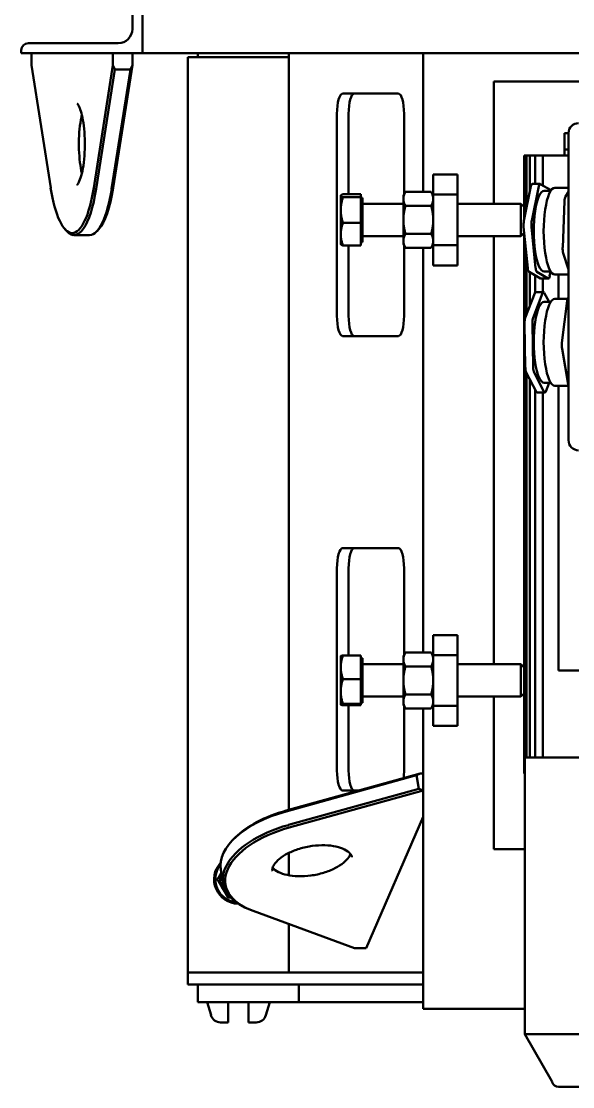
# Model space of a CAD drawing. Header units: metres. Extents: x 31500 to 1073645, y -1029792 to 61053.
# Drawn here: x 122302 to 122848, y -554850 to -553795 of the extents above; entities that cross this region are included whole.
import ezdxf

# ---------------------------------------------------------------- set-up
doc = ezdxf.new("R2010")
doc.units = ezdxf.units.M
doc.layers.add('Viditelné hrany(ISO)', color=7, linetype='Continuous', lineweight=50)

msp = doc.modelspace()

# ---------------------------------------------------------------- linework, layer by layer
at = {"layer": 'Viditelné hrany(ISO)'}
for p, q in [((122412.1, -553713.3), (122412.1, -553802.3)), ((122422.1, -553826.3), (122422.1, -553706.3)), ((122398.1, -553816.3), (122309.1, -553816.3)), ((122302.1, -553823.3), (122302.1, -553826.3)), ((122302.1, -553826.3), (122422.1, -553826.3)), ((122312.1, -553838.2), (122312.1, -553826.3)), ((122392.9, -553826.3), (122392.9, -553838.2)), ((122412.1, -553826.3), (122412.1, -553838.2)), ((122422.1, -553826.3), (123806.1, -553826.3)), ((122477.1, -553830.3), (122477.1, -553826.3)), ((122567.1, -554575.4), (122567.1, -553826.3)), ((122700.1, -553963.5), (122700.1, -553826.3)), ((122312.1, -553838.2), (122331.2, -553959.5)), ((122373.9, -553959.5), (122392.9, -553838.2)), ((122392.9, -553838.2), (122394.8, -553842.3)), ((122412.1, -553838.2), (122393.1, -553959.5)), ((122410.2, -553842.3), (122412.1, -553838.2)), ((122467.1, -554736.3), (122467.1, -553830.3)), ((122467.1, -553830.3), (122567.1, -553830.3)), ((122567.1, -554575.4), (122567.1, -553830.3)), ((122394.8, -553842.3), (122376.3, -553960.4)), ((122391.6, -553960.4), (122410.2, -553842.3)), ((122410.2, -553842.3), (122394.8, -553842.3)), ((122855.1, -553854.3), (122770.1, -553854.3)), ((122770.1, -553854.3), (122770.1, -553975.3)), ((122675.7, -553866.3), (122620.3, -553866.3)), ((122614.7, -553886.3), (122614.7, -554086.3)), ((122626.2, -553965.9), (122626.2, -553886.3)), ((122681.3, -553965.9), (122681.3, -553886.3)), ((122844.1, -553905.5), (122840.1, -553905.5)), ((122840.1, -553905.5), (122840.1, -553921.5)), ((122844.1, -553905.5), (122844.1, -554209.5)), ((122840.1, -553921.5), (122844.1, -553921.5)), ((122840.1, -553927.5), (122840.1, -553921.5)), ((122840.1, -553921.5), (122844.1, -553921.5)), ((122800.2, -553931.5), (122800.1, -553931.5)), ((122800.1, -553931.5), (122800.1, -553986.8)), ((122800.2, -553927.5), (122800.5, -553927.5)), ((122800.2, -553927.5), (122800.2, -553990.8)), ((122800.5, -553927.5), (122802.4, -553927.5)), ((122800.5, -553927.5), (122800.5, -553927.5)), ((122800.5, -553927.5), (122800.5, -553927.5)), ((122800.5, -553927.5), (122800.5, -553989)), ((122802.4, -553927.5), (122802.4, -553927.5)), ((122802.4, -553927.5), (122802.5, -553927.5)), ((122802.4, -553927.5), (122802.4, -553979.8)), ((122802.5, -553927.5), (122804.8, -553927.5)), ((122805.9, -553927.5), (122804.8, -553927.5)), ((122805.9, -553927.5), (122808.3, -553927.5)), ((122805.9, -553927.5), (122805.9, -553927.5)), ((122805.9, -553927.5), (122805.9, -553927.5)), ((122805.9, -553927.5), (122805.9, -553963.1)), ((122810.9, -553927.5), (122808.3, -553927.5)), ((122810.9, -553927.5), (122810.9, -553927.5)), ((122810.9, -553927.5), (122811, -553927.5)), ((122810.9, -553927.5), (122810.9, -553955.7)), ((122811, -553927.5), (122813.3, -553927.5)), ((122818.6, -553927.5), (122813.3, -553927.5)), ((122818.6, -553927.5), (122818.7, -553927.5)), ((122818.6, -553927.5), (122818.6, -553957.2)), ((122818.7, -553927.5), (122821, -553927.5)), ((122818.7, -553927.5), (122818.7, -553927.5)), ((122844.1, -553927.5), (122821, -553927.5)), ((122710.1, -553966.3), (122710.1, -553946.3)), ((122710.1, -553946.3), (122734.1, -553946.3)), ((122734.1, -553946.3), (122734.1, -553966.3)), ((122808.1, -553955.7), (122815.9, -553955.7)), ((122826.9, -553962), (122816.1, -553955.8)), ((122638.5, -553965.9), (122620.7, -553965.9)), ((122638.5, -553965.9), (122638.5, -553968.9)), ((122680.5, -553967.3), (122682.7, -553963.5)), ((122708, -553963.5), (122682.7, -553963.5)), ((122710.1, -553967.3), (122708, -553963.5)), ((122710.1, -554016.3), (122710.1, -553966.3)), ((122734.1, -553966.3), (122710.1, -553966.3)), ((122734.1, -554016.3), (122734.1, -553966.3)), ((122799.9, -553992.3), (122806.9, -553958)), ((122814.6, -553958), (122807.6, -553992.3)), ((122826.6, -553962.5), (122820, -553962.5)), ((122844.1, -553959.5), (122830.6, -553959.5)), ((122844.1, -553963.5), (122841, -553968.2)), ((122618.5, -553967.3), (122618.6, -553967.1)), ((122618.5, -553967.4), (122618.5, -553967.3)), ((122618.5, -553981.6), (122618.5, -553967.4)), ((122638.5, -553968.9), (122620.7, -553968.9)), ((122638.5, -553968.9), (122638.5, -553994.3)), ((122640.1, -553969.3), (122638.5, -553969.3)), ((122640.1, -554013.3), (122640.1, -553969.3)), ((122680.5, -553975.3), (122641.3, -553975.3)), ((122680.5, -553970.5), (122680.5, -553967.3)), ((122680.5, -553991.3), (122680.5, -553970.5)), ((122708, -553977.4), (122682.7, -553977.4)), ((122796.9, -553975.3), (122734.1, -553975.3)), ((122796.9, -553975.3), (122796.9, -554007.3)), ((122800.1, -553978.5), (122796.9, -553975.3)), ((122840, -553972.9), (122838.3, -554018.6)), ((122618.5, -554005.5), (122618.5, -553981.6)), ((122800.1, -553991), (122800.1, -553986.8)), ((122638.5, -553994.3), (122620.7, -553994.3)), ((122638.5, -553994.3), (122638.5, -554016.6)), ((122680.5, -554012), (122680.5, -553991.3)), ((122803.8, -554039.1), (122799.6, -553998.2)), ((122807.3, -553998.2), (122811.5, -554039.1)), ((122345.4, -554000.5), (122347.2, -554002.4)), ((122369.8, -554006.3), (122354.4, -554006.3)), ((122378.8, -554000.5), (122377.1, -554002.4)), ((122618.5, -554015.3), (122618.5, -554005.5)), ((122680.5, -554007.3), (122641.3, -554007.3)), ((122708, -554005.1), (122682.7, -554005.1)), ((122796.9, -554007.3), (122734.1, -554007.3)), ((122770.1, -554007.3), (122770.1, -554431.3)), ((122800.1, -554004.1), (122796.9, -554007.3)), ((122800.1, -554003.1), (122800.1, -554442.8)), ((122800.2, -554003.6), (122800.2, -554523.5)), ((122800.5, -554007.1), (122800.5, -554523.5)), ((122618.5, -554015.3), (122618.6, -554015.4)), ((122638.5, -554016.6), (122620.7, -554016.6)), ((122626.2, -554086.3), (122626.2, -554016.6)), ((122640.1, -554013.3), (122638.5, -554013.3)), ((122680.5, -554015.3), (122680.5, -554012)), ((122680.5, -554015.3), (122682.7, -554019)), ((122681.3, -554086.3), (122681.3, -554016.6)), ((122708, -554019), (122682.7, -554019)), ((122700.1, -554419.5), (122700.1, -554019)), ((122710.1, -554015.3), (122708, -554019)), ((122710.1, -554036.3), (122710.1, -554016.3)), ((122710.1, -554016.3), (122734.1, -554016.3)), ((122734.1, -554016.3), (122734.1, -554036.3)), ((122802.4, -554025.6), (122802.4, -554085.1)), ((122838.8, -554024.1), (122844.1, -554040.3)), ((122734.1, -554036.3), (122710.1, -554036.3)), ((122816.2, -554049.3), (122805, -554042.8)), ((122805.9, -554043.3), (122805.9, -554076.2)), ((122810.9, -554046.2), (122810.9, -554063.3)), ((122812.7, -554042.8), (122824, -554049.3)), ((122816.5, -554049.4), (122824.2, -554049.4)), ((122818.6, -554049.4), (122818.6, -554062.7)), ((122826.6, -554042.5), (122820, -554042.5)), ((122825.4, -554047.1), (122826.3, -554042.5)), ((122844.1, -554045.5), (122830.6, -554045.5)), ((122834.1, -554045.5), (122834.1, -554069.5)), ((122801.2, -554088.1), (122810.7, -554063.7)), ((122818.4, -554063.7), (122809, -554088.1)), ((122811.6, -554062.7), (122819.3, -554062.7)), ((122824.8, -554072.5), (122820, -554063.4)), ((122843.3, -554069.5), (122830.6, -554069.5)), ((122842.9, -554071.5), (122837.6, -554112.9)), ((122826.6, -554072.5), (122820, -554072.5)), ((122801.3, -554137.3), (122800.6, -554093.5)), ((122808.3, -554093.5), (122809, -554137.3)), ((122620.3, -554106.3), (122675.7, -554106.3)), ((122837.7, -554118.9), (122844.1, -554155.9)), ((122812.4, -554161.7), (122802.2, -554142.3)), ((122802.4, -554142.8), (122802.4, -554523.5)), ((122809.9, -554142.3), (122820.1, -554161.7)), ((122805.9, -554149.3), (122805.9, -554523.5)), ((122826.6, -554152.5), (122820, -554152.5)), ((122821.6, -554161.3), (122825, -554152.5)), ((122844.1, -554155.5), (122830.6, -554155.5)), ((122834.1, -554155.5), (122834.1, -554437.5)), ((122810.9, -554158.9), (122810.9, -554523.5)), ((122813, -554162.3), (122820.8, -554162.3)), ((122818.6, -554162.3), (122818.6, -554523.5)), ((122675.7, -554316.3), (122620.3, -554316.3)), ((122614.7, -554336.3), (122614.7, -554536.3)), ((122626.2, -554422.6), (122626.2, -554336.3)), ((122681.3, -554421.9), (122681.3, -554336.3)), ((122710.1, -554422.3), (122710.1, -554402.3)), ((122710.1, -554402.3), (122734.1, -554402.3)), ((122734.1, -554402.3), (122734.1, -554422.3)), ((122680.5, -554423.3), (122682.7, -554419.5)), ((122708, -554419.5), (122682.7, -554419.5)), ((122710.1, -554423.3), (122708, -554419.5)), ((122618.5, -554423.3), (122618.5, -554423.2)), ((122618.5, -554434.3), (122618.5, -554423.3)), ((122638.5, -554422.6), (122620.7, -554422.6)), ((122638.5, -554422.6), (122638.5, -554445.9)), ((122640.1, -554425.3), (122638.5, -554425.3)), ((122640.1, -554469.3), (122640.1, -554425.3)), ((122680.5, -554426.5), (122680.5, -554423.3)), ((122680.5, -554447.3), (122680.5, -554426.5)), ((122710.1, -554472.3), (122710.1, -554422.3)), ((122734.1, -554422.3), (122710.1, -554422.3)), ((122734.1, -554472.3), (122734.1, -554422.3)), ((122618.5, -554458.2), (122618.5, -554434.3)), ((122680.5, -554431.3), (122641.3, -554431.3)), ((122708, -554433.4), (122682.7, -554433.4)), ((122796.9, -554431.3), (122734.1, -554431.3)), ((122796.9, -554431.3), (122796.9, -554463.3)), ((122800.1, -554434.5), (122796.9, -554431.3)), ((122834.1, -554437.5), (122836.5, -554437.5)), ((122911.4, -554437.5), (122836.5, -554437.5)), ((122638.5, -554445.9), (122620.7, -554445.9)), ((122638.5, -554445.9), (122638.5, -554470.6)), ((122680.5, -554468), (122680.5, -554447.3)), ((122800.1, -554451.7), (122800.1, -554442.8)), ((122800.1, -554451.7), (122800.1, -554539.5)), ((122618.5, -554471.2), (122618.5, -554458.2)), ((122708, -554461.1), (122682.7, -554461.1)), ((122800.1, -554460.1), (122796.9, -554463.3)), ((122618.5, -554471.2), (122618.5, -554471.3)), ((122618.5, -554471.3), (122618.5, -554471.3)), ((122638.5, -554470.6), (122620.7, -554470.6)), ((122638.5, -554471.9), (122620.7, -554471.9)), ((122626.2, -554536.3), (122626.2, -554471.9)), ((122640.1, -554469.3), (122638.5, -554469.3)), ((122638.5, -554470.6), (122638.5, -554471.9)), ((122680.5, -554463.3), (122641.3, -554463.3)), ((122680.5, -554471.3), (122680.5, -554468)), ((122680.5, -554471.3), (122682.7, -554475)), ((122681.3, -554536.3), (122681.3, -554472.6)), ((122710.1, -554471.3), (122708, -554475)), ((122710.1, -554492.3), (122710.1, -554472.3)), ((122710.1, -554472.3), (122734.1, -554472.3)), ((122796.9, -554463.3), (122734.1, -554463.3)), ((122734.1, -554472.3), (122734.1, -554492.3)), ((122770.1, -554463.3), (122770.1, -554614.3)), ((122708, -554475), (122682.7, -554475)), ((122700.1, -554772.3), (122700.1, -554475)), ((122734.1, -554492.3), (122710.1, -554492.3)), ((122800.2, -554523.5), (122800.5, -554523.5)), ((122800.5, -554523.5), (122801.7, -554523.5)), ((122800.5, -554523.5), (122800.5, -554523.5)), ((122800.5, -554523.5), (122800.5, -554523.5)), ((122800.7, -554797.5), (122800.7, -554523.5)), ((122801.7, -554523.5), (122802.4, -554523.5)), ((122802.5, -554523.5), (122802.4, -554523.5)), ((122802.4, -554523.5), (122802.4, -554523.5)), ((122802.5, -554523.5), (122804.8, -554523.5)), ((122805.5, -554523.5), (122804.8, -554523.5)), ((122805.5, -554523.5), (122805.9, -554523.5)), ((122805.9, -554523.5), (122808.3, -554523.5)), ((122805.9, -554523.5), (122805.9, -554523.5)), ((122805.9, -554523.5), (122805.9, -554523.5)), ((122810.9, -554523.5), (122808.3, -554523.5)), ((122810.9, -554523.5), (122810.9, -554523.5)), ((122811, -554523.5), (122810.9, -554523.5)), ((122813.3, -554523.5), (122811, -554523.5)), ((122818.6, -554523.5), (122813.3, -554523.5)), ((122818.6, -554523.5), (122818.7, -554523.5)), ((122821, -554523.5), (122818.7, -554523.5)), ((122818.7, -554523.5), (122818.7, -554523.5)), ((122838.5, -554523.5), (122821, -554523.5)), ((122838.5, -554523.5), (122971.9, -554523.5)), ((122693.4, -554541.1), (122564.3, -554576.9)), ((122564.5, -554576.2), (122697, -554539.4)), ((122697, -554539.4), (122693.4, -554541.1)), ((122695.8, -554554.6), (122693.4, -554541.1)), ((122700.1, -554539.4), (122697, -554539.4)), ((122800.7, -554539.5), (122800.1, -554539.5)), ((122566.7, -554590.4), (122695.8, -554554.6)), ((122700, -554556.3), (122567.5, -554593)), ((122620.3, -554556.3), (122636.2, -554556.3)), ((122695.8, -554554.6), (122700, -554556.3)), ((122700.1, -554556.3), (122700, -554556.3)), ((122643.7, -554712.3), (122700.1, -554582.3)), ((122514.2, -554602.6), (122512.9, -554603.9)), ((122567.1, -554640.3), (122567.1, -554618.1)), ((122567.1, -554640.3), (122567.1, -554618.1)), ((122770.1, -554614.3), (122800.7, -554614.3)), ((122502.2, -554648.3), (122499.8, -554634.8)), ((122526.8, -554673.5), (122525, -554672.7)), ((122531.7, -554675.5), (122632.2, -554712.3)), ((122567.1, -554736.3), (122567.1, -554688.5)), ((122567.1, -554736.3), (122567.1, -554688.5)), ((122632.2, -554712.3), (122643.7, -554712.3)), ((122467.1, -554748.3), (122467.1, -554736.3)), ((122475.6, -554736.3), (122467.1, -554736.3)), ((122700.1, -554736.3), (122475.6, -554736.3)), ((122700.1, -554748.3), (122467.1, -554748.3)), ((122477.1, -554765.9), (122477.1, -554748.3)), ((122577.1, -554765.9), (122577.1, -554748.3)), ((122577.1, -554765.9), (122577.1, -554748.3)), ((122477.1, -554765.9), (122577.1, -554765.9)), ((122486.1, -554765.9), (122490, -554778.8)), ((122507.1, -554785.9), (122507.1, -554765.9)), ((122527.1, -554765.9), (122527.1, -554785.9)), ((122544.3, -554778.8), (122548.2, -554765.9)), ((122700.1, -554765.9), (122577.1, -554765.9)), ((122700.1, -554772.3), (122800.7, -554772.3)), ((122499.5, -554785.9), (122507.1, -554785.9)), ((122527.1, -554785.9), (122534.7, -554785.9)), ((123427.5, -554797.5), (122800.7, -554797.5)), ((122827.5, -554843.9), (122800.7, -554797.5)), ((122834.1, -554849.5), (123394.1, -554849.5))]:
    msp.add_line(p, q, dxfattribs=at)
for centre, radius, start, end in [((122398.1, -553802.3), 14, 270, 0), ((122309.1, -553823.3), 7, 90, 180), ((122854.1, -553905.5), 10, 90, 180), ((122843, -553895.5), 10, 270, 276.5754), ((122641.3, -553974.1), 1.2, 180, 270), ((122641.3, -554008.5), 1.2, 90, 180), ((122854.1, -554209.5), 10, 180, 270), ((122641.3, -554430.1), 1.2, 180, 270), ((122641.3, -554464.5), 1.2, 90, 180), ((122517.1, -554644.3), 24, 137.0731, 269.3392), ((122517.1, -554644.3), 22.8, 141.0929, 264.3856), ((122517.1, -554644.3), 18, 158.9845, 210), ((122517.1, -554644.3), 18, 210, 235.4763), ((122499.5, -554775.9), 10, 196.8393, 270), ((122534.7, -554775.9), 10, 270, 343.1607), ((122822.3, -554846.9), 6, 17.9162, 30), ((122834.1, -554843.1), 6.4, 197.9162, 270)]:
    msp.add_arc(centre, radius, start, end, dxfattribs=at)
for centre, major_axis, ratio, start_param, end_param in [((122620.3, -553886.3), (0, 20), 0.277354, 0, 1.570796), ((122631.8, -553886.3), (0, 20), 0.277354, 0, 1.570796), ((122675.7, -553886.3), (0, 20), 0.277354, 4.712389, 6.283185), ((122808.1, -553961.7), (0, 6), 0.258819, 0, 0.898682), ((122815.9, -553961.7), (0, 6), 0.258819, 6.13467, 7.181867), ((122352.5, -553916.3), (0, -88), 0.278592, 5.225509, 7.340861), ((122354.4, -553916.3), (0, -90), 0.278592, 5.988878, 7.340861), ((122369.8, -553916.3), (0, -90), 0.278592, 0, 1.057676), ((122371.7, -553916.3), (0, -88), 0.278592, 0.294307, 1.057676), ((122820, -554002.5), (0, 40), 0.258819, 0, 3.141593), ((122830.6, -554002.5), (0, 43), 0.258819, 0, 3.141593), ((122841.6, -553973.8), (0, 6), 0.258819, 0.375083, 1.422281), ((122801.1, -553996), (0, 6), 0.258819, 0.898682, 1.94588), ((122808.8, -553996), (0, 6), 0.258819, 0.898682, 1.94588), ((122839.8, -554019.4), (0, -6), 0.258819, 4.563874, 5.611071), ((122805.2, -554036.9), (0, -6), 0.258819, 5.087472, 6.13467), ((122813, -554036.9), (0, -6), 0.258819, 5.087472, 6.13467), ((122816.5, -554043.4), (0, -6), 0.258819, 6.13467, 6.283185), ((122824.2, -554043.4), (0, -6), 0.258819, 6.13467, 7.181867), ((122811.6, -554068.7), (0, 6), 0.258819, 0, 0.589001), ((122819.3, -554068.7), (0, 6), 0.258819, 5.824988, 6.872186), ((122830.6, -554112.5), (0, 43), 0.258819, 0, 3.141593), ((122844.3, -554074.1), (0, 6), 0.258819, 0.114881, 1.112599), ((122820, -554112.5), (0, 40), 0.258819, 0, 3.141593), ((122620.3, -554086.3), (0, -20), 0.277354, 4.712389, 6.283185), ((122631.8, -554086.3), (0, -20), 0.277354, 4.712389, 6.283185), ((122675.7, -554086.3), (0, -20), 0.277354, 0, 1.570796), ((122802.1, -554093.1), (0, 6), 0.258819, 0.589001, 1.636198), ((122809.8, -554093.1), (0, 6), 0.258819, 0.589001, 1.636198), ((122839, -554115.5), (0, -6), 0.258819, 4.254192, 5.30139), ((122802.9, -554136.9), (0, 6), 0.258819, 1.636198, 2.683396), ((122810.6, -554136.9), (0, 6), 0.258819, 1.636198, 2.683396), ((122813, -554156.3), (0, -6), 0.258819, 5.824988, 6.283185), ((122820.8, -554156.3), (0, -6), 0.258819, 5.824988, 6.872186), ((122620.3, -554336.3), (0, 20), 0.277354, 0, 1.570796), ((122631.8, -554336.3), (0, 20), 0.277354, 0, 1.570796), ((122675.7, -554336.3), (0, 20), 0.277354, 4.712389, 6.283185), ((122620.3, -554536.3), (0, -20), 0.277354, 4.712389, 6.283185), ((122631.8, -554536.3), (0, -20), 0.277354, 4.712389, 6.283185), ((122675.7, -554536.3), (0, 20), 0.277354, 4.321531, 4.712389), ((122588.4, -554619.1), (-88.6, -15.7), 0.516827, 4.895579, 6.283185), ((122588.1, -554617.4), (86.7, 15.3), 0.516827, 1.753986, 2.493451), ((122590.8, -554632.6), (-88.6, -15.7), 0.516827, 4.895579, 6.931327), ((122591.1, -554634.3), (-86.7, -15.3), 0.516827, 4.895579, 7.010931)]:
    msp.add_ellipse(centre, major_axis=major_axis, ratio=ratio, start_param=start_param, end_param=end_param, dxfattribs=at)
for points, knots in [([(122357.3, -553876), (122357.3, -553876), (122357.3, -553876), (122357.5, -553876.2), (122357.9, -553876.7), (122359.1, -553878.5), (122359.8, -553880), (122361.2, -553884), (122362, -553886.8), (122363.4, -553893.3), (122363.9, -553897.1), (122364.8, -553905.4), (122365, -553909.9), (122365.1, -553919), (122365, -553923.6), (122364.3, -553932.3), (122363.8, -553936.5), (122362.5, -553943.9), (122361.7, -553947.1), (122360, -553952.1), (122359.1, -553953.9), (122357.8, -553956.1), (122357.3, -553956.5), (122357.3, -553956.5), (122357.3, -553956.5), (122357.3, -553956.5)], [6.470821, 6.470821, 6.470821, 6.470821, 6.513335, 6.513335, 6.708112, 6.708112, 6.938491, 6.938491, 7.210647, 7.210647, 7.506738, 7.506738, 7.812929, 7.812929, 8.122119, 8.122119, 8.429603, 8.429603, 8.728981, 8.728981, 9.006156, 9.006156, 9.235112, 9.235112, 9.237143, 9.237143, 9.237143, 9.237143]), ([(122362.1, -553945), (122361.9, -553944.2), (122361.7, -553943.4), (122360.9, -553939.2), (122360.3, -553935.4), (122359.5, -553927.1), (122359.2, -553922.6), (122359.1, -553913.5), (122359.2, -553908.9), (122359.9, -553900.2), (122360.4, -553896), (122361.4, -553890.6), (122361.8, -553889), (122362.1, -553887.5)], [3.996968, 3.996968, 3.996968, 3.996968, 4.069055, 4.069055, 4.365146, 4.365146, 4.671336, 4.671336, 4.980527, 4.980527, 5.288011, 5.288011, 5.42781, 5.42781, 5.42781, 5.42781]), ([(122629.6, -554622.2), (122629.4, -554621.1), (122628.9, -554620), (122626.8, -554617.4), (122624.8, -554615.9), (122619.9, -554613.4), (122617, -554612.4), (122610.4, -554611), (122606.7, -554610.6), (122598.8, -554610.4), (122594.5, -554610.6), (122586, -554611.8), (122581.7, -554612.7), (122573.6, -554615.2), (122569.8, -554616.7), (122563, -554620.1), (122560.1, -554622), (122555.5, -554625.8), (122553.8, -554627.7), (122551.5, -554631.2), (122550.9, -554632.8), (122550.7, -554634.9), (122550.7, -554635.5), (122550.8, -554636.2)], [0.091217, 0.091217, 0.091217, 0.091217, 0.371393, 0.371393, 0.70549, 0.70549, 0.992957, 0.992957, 1.286731, 1.286731, 1.587372, 1.587372, 1.891011, 1.891011, 2.193625, 2.193625, 2.491048, 2.491048, 2.780403, 2.780403, 3.074123, 3.074123, 3.23281, 3.23281, 3.23281, 3.23281]), ([(122551.1, -554632.6), (122551.2, -554632.7), (122551.2, -554632.8), (122552.4, -554634.3), (122554.3, -554635.8), (122559.3, -554638.2), (122562.2, -554639.2), (122568.7, -554640.6), (122572.5, -554641.1), (122580.4, -554641.3), (122584.7, -554641), (122593.2, -554639.9), (122597.5, -554638.9), (122605.6, -554636.5), (122609.4, -554634.9), (122616.1, -554631.5), (122619, -554629.7), (122623.6, -554625.9), (122625.4, -554623.9), (122627.3, -554621.1), (122627.8, -554620), (122628.1, -554619)], [3.496908, 3.496908, 3.496908, 3.496908, 3.512986, 3.512986, 3.847083, 3.847083, 4.13455, 4.13455, 4.428324, 4.428324, 4.728964, 4.728964, 5.032604, 5.032604, 5.335218, 5.335218, 5.632641, 5.632641, 5.921995, 5.921995, 6.110304, 6.110304, 6.110304, 6.110304])]:
    msp.add_open_spline(points, degree=3, knots=knots, dxfattribs=at)
for points, weights in [([(122618.5, -553967.4), (122618.5, -553966.7), (122620.7, -553965.9)], [1.79385662014, 1.79385662014, 1.66506350946]), ([(122682.7, -553963.5), (122680.5, -553967.3), (122680.5, -553970.5)], [1.98660254037, 2.14026678165, 2.14026678165]), ([(122710.1, -553970.5), (122710.1, -553967.3), (122708, -553963.5)], [2.14026678165, 2.14026678165, 1.98660254038]), ([(122620.7, -553968.9), (122618.5, -553968.1), (122618.5, -553967.4)], [1.66506350946, 1.79385662014, 1.79385662014]), ([(122618.5, -553981.6), (122618.5, -553975.7), (122620.7, -553968.9)], [1.79385662014, 1.79385662014, 1.66506350946]), ([(122680.5, -553970.5), (122680.5, -553973.7), (122682.7, -553977.4)], [2.14026678165, 2.14026678165, 1.98660254038]), ([(122682.7, -553977.4), (122680.5, -553984.8), (122680.5, -553991.3)], [1.98660254037, 2.14026678165, 2.14026678165]), ([(122708, -553977.4), (122710.1, -553973.7), (122710.1, -553970.5)], [1.98660254037, 2.14026678164, 2.14026678165]), ([(122710.1, -553991.3), (122710.1, -553984.8), (122708, -553977.4)], [2.14026678165, 2.14026678165, 1.98660254038]), ([(122620.7, -553994.3), (122618.5, -553987.5), (122618.5, -553981.6)], [1.66506350946, 1.79385662014, 1.79385662014]), ([(122618.5, -554005.5), (122618.5, -554000.3), (122620.7, -553994.3)], [1.79385662014, 1.79385662014, 1.66506350946]), ([(122680.5, -553991.3), (122680.5, -553997.7), (122682.7, -554005.1)], [2.14026678165, 2.14026678165, 1.98660254038]), ([(122708, -554005.1), (122710.1, -553997.7), (122710.1, -553991.3)], [1.98660254037, 2.14026678165, 2.14026678165]), ([(122620.7, -554016.6), (122618.5, -554010.7), (122618.5, -554005.5)], [1.66506350946, 1.79385662014, 1.79385662014]), ([(122682.7, -554005.1), (122680.5, -554008.8), (122680.5, -554012)], [1.98660254037, 2.14026678164, 2.14026678164]), ([(122710.1, -554012), (122710.1, -554008.8), (122708, -554005.1)], [2.14026678164, 2.14026678165, 1.98660254038]), ([(122618.6, -554015.4), (122618.9, -554016), (122620.7, -554016.6)], [1.78828487624, 1.76706852152, 1.66506350946]), ([(122680.5, -554012), (122680.5, -554015.3), (122682.7, -554019)], [2.14026678164, 2.14026678164, 1.98660254038]), ([(122708, -554019), (122710.1, -554015.3), (122710.1, -554012)], [1.98660254037, 2.14026678164, 2.14026678164]), ([(122682.7, -554419.5), (122680.5, -554423.3), (122680.5, -554426.5)], [1.98660254037, 2.14026678165, 2.14026678165]), ([(122710.1, -554426.5), (122710.1, -554423.3), (122708, -554419.5)], [2.14026678165, 2.14026678165, 1.98660254038]), ([(122620.7, -554422.6), (122618.7, -554422.9), (122618.5, -554423.2)], [1.66506350946, 1.78234817341, 1.79282827052]), ([(122618.5, -554434.3), (122618.5, -554428.9), (122620.7, -554422.6)], [1.79385662014, 1.79385662014, 1.66506350946]), ([(122680.5, -554426.5), (122680.5, -554429.7), (122682.7, -554433.4)], [2.14026678165, 2.14026678165, 1.98660254038]), ([(122708, -554433.4), (122710.1, -554429.7), (122710.1, -554426.5)], [1.98660254037, 2.14026678164, 2.14026678165]), ([(122620.7, -554445.9), (122618.5, -554439.7), (122618.5, -554434.3)], [1.66506350946, 1.79385662014, 1.79385662014]), ([(122682.7, -554433.4), (122680.5, -554440.8), (122680.5, -554447.3)], [1.98660254037, 2.14026678165, 2.14026678165]), ([(122710.1, -554447.3), (122710.1, -554440.8), (122708, -554433.4)], [2.14026678165, 2.14026678165, 1.98660254038]), ([(122618.5, -554458.2), (122618.5, -554452.5), (122620.7, -554445.9)], [1.79385662014, 1.79385662014, 1.66506350946]), ([(122680.5, -554447.3), (122680.5, -554453.7), (122682.7, -554461.1)], [2.14026678165, 2.14026678165, 1.98660254038]), ([(122708, -554461.1), (122710.1, -554453.7), (122710.1, -554447.3)], [1.98660254037, 2.14026678165, 2.14026678165]), ([(122620.7, -554470.6), (122618.5, -554464), (122618.5, -554458.2)], [1.66506350946, 1.79385662014, 1.79385662014]), ([(122682.7, -554461.1), (122680.5, -554464.8), (122680.5, -554468)], [1.98660254037, 2.14026678164, 2.14026678164]), ([(122710.1, -554468), (122710.1, -554464.8), (122708, -554461.1)], [2.14026678164, 2.14026678165, 1.98660254038]), ([(122618.5, -554471.2), (122618.5, -554470.9), (122620.7, -554470.6)], [1.79385662014, 1.79385662014, 1.66506350946]), ([(122620.7, -554471.9), (122618.5, -554471.5), (122618.5, -554471.2)], [1.66506350946, 1.79385662014, 1.79385662014]), ([(122680.5, -554468), (122680.5, -554471.3), (122682.7, -554475)], [2.14026678164, 2.14026678164, 1.98660254038]), ([(122708, -554475), (122710.1, -554471.3), (122710.1, -554468)], [1.98660254037, 2.14026678164, 2.14026678164]), ([(122500.3, -554637.5), (122498.4, -554640.6), (122496.3, -554644.3)], [1.77059602925, 1.74584179424, 1.65166604984]), ([(122496.3, -554644.3), (122499.1, -554649.1), (122501.5, -554653.3)], [1.65166604986, 1.77942286342, 1.77942286342]), ([(122501.5, -554653.3), (122503.9, -554657.4), (122506.7, -554662.3)], [1.77942286342, 1.77942286343, 1.65166604986]), ([(122506.7, -554662.3), (122508.2, -554662.3), (122509.6, -554662.3)], [1.65166604986, 1.68360998542, 1.70756675387])]:
    msp.add_rational_spline(points, weights, degree=2, dxfattribs=at)

doc.saveas('drawing.dxf')
